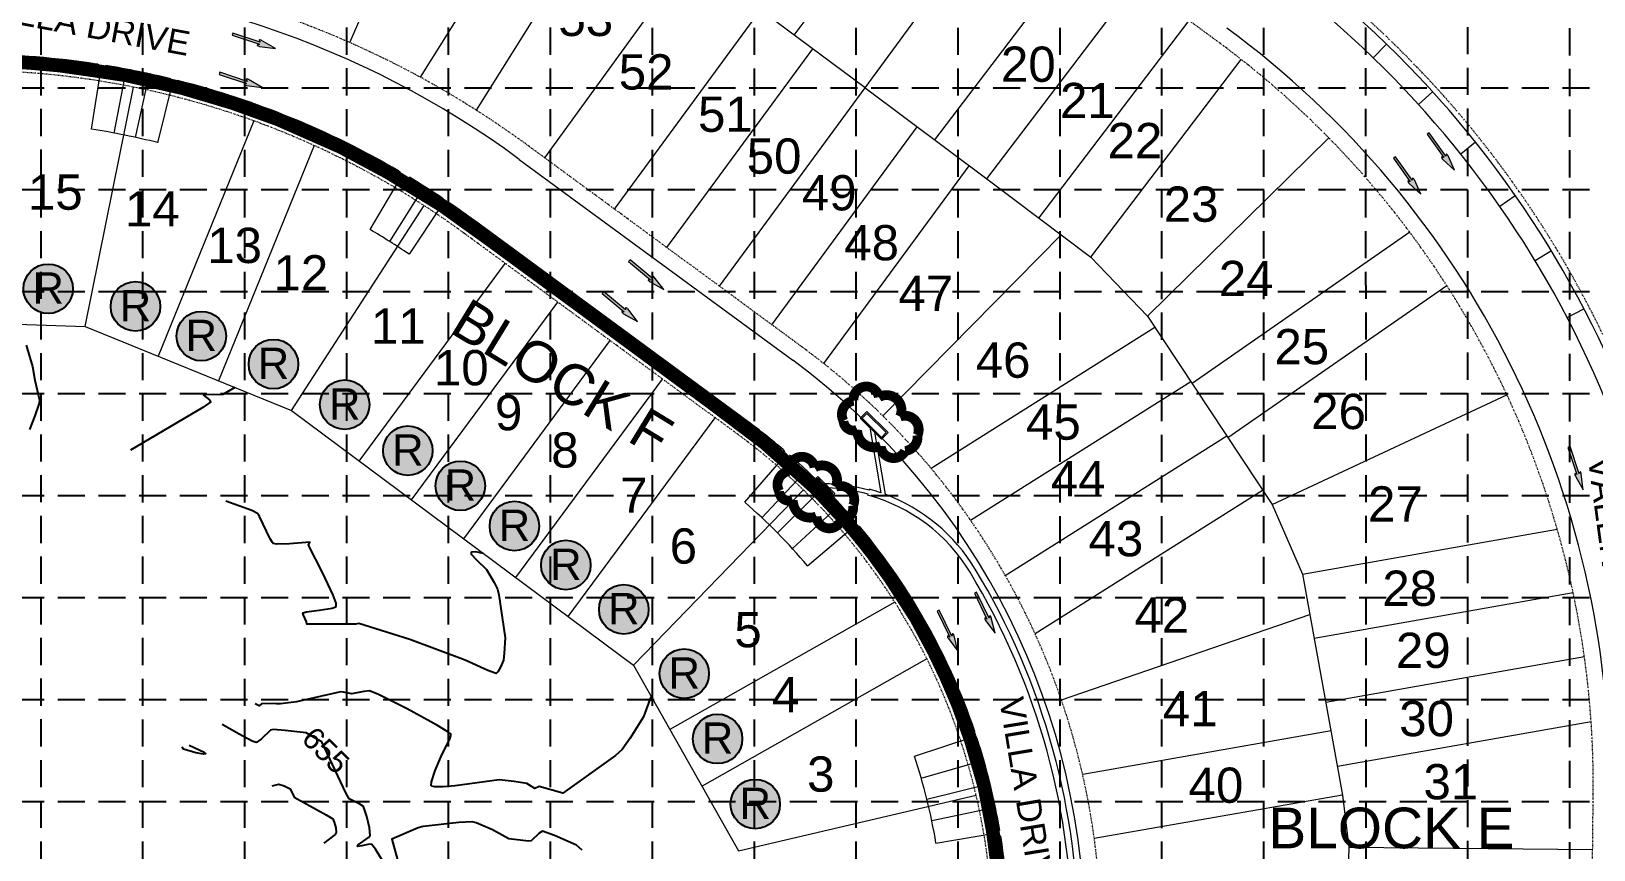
# Model space of a CAD drawing. Extents: x 7749 to 9256, y 6499 to 8908.
# Drawn here: x 8348 to 8925, y 7611 to 7912 of the extents above; entities that cross this region are included whole.
import ezdxf
from ezdxf.enums import TextEntityAlignment as Align

# ---------------------------------------------------------------- set-up
doc = ezdxf.new("R2010")
doc.units = 0
doc.header["$MEASUREMENT"] = 0
doc.linetypes.add('DASHED', pattern=[0.75, 0.5, -0.25])
doc.linetypes.add('DIVIDE', pattern=[1.25, 0.5, -0.25, 0, -0.25, 0, -0.25])
for name, color, linetype in [('1 BLOCK NUMBERS', 7, 'Continuous'), ('1 LOT NUMBERS', 7, 'Continuous'), ('1 RYLAND LOT', 7, 'Continuous'), ('1 STREET NAMES', 7, 'Continuous'), ('27', 7, 'Continuous'), ('29', 7, 'Continuous'), ('BASE', 7, 'Continuous'), ('CTEXT', 3, 'Continuous'), ('CTR', 2, 'Continuous'), ('CTRINDEX', 4, 'Continuous'), ('DED-4692-2629', 7, 'Continuous'), ('DED-4986-2484', 7, 'Continuous'), ('EROSION BLANKETS', 84, 'Continuous'), ('FLOODPLAIN-CB', 7, 'Continuous'), ('GRID', 254, 'DASHED'), ('INLET PROTECTION', 5, 'Continuous'), ('PNTNO', 7, 'Continuous')]:
    doc.layers.add(name, color=color, linetype=linetype)
doc.styles.add('ryland', font='ARIAL.TTF', dxfattribs={"height": 25})
doc.styles.get("Standard").update_dxf_attribs({"font": 'ARIAL.TTF'})

# ---------------------------------------------------------------- blocks, each defined once
blk = doc.blocks.new('RYLAND')
h = blk.add_hatch(color=81)
h.paths.add_polyline_path([(1.164, -1.048, 1), (-1.408, -1.048, 1)])
h.paths.add_polyline_path([(-1.348, -2.228), (1.104, -2.228), (1.104, 0.21), (-1.348, 0.21)], flags=25)
at = {"color": 5}
blk.add_circle((-0.122, -1.048), 1.286, dxfattribs=at)
at = {"layer": 'BASE', "color": 5, "style": 'ryland'}
blk.add_text('R', height=1.625, dxfattribs=at).set_placement((-0.122, -1.821), align=Align.CENTER)
blk = doc.blocks.new('A$C488D7619')
at = {"layer": 'INLET PROTECTION', "color": 170, "ltscale": 100, "const_width": 1.26}
blk.add_lwpolyline([(3.95, 6.64, 0.520567), (3.95, 6.64, 0.765195), (1.1, 5.21, 0.417879), (1.08, 2.62, 0.6649), (4.34, 2.12, 0.744833), (8.02, 1.81, 0.975642), (10.31, 4.18, 0.520567), (9.74, 7.03, 0.520567), (7.65, 6.84, 0.540264), (3.95, 6.64)], format="xyb", close=True, dxfattribs=at)

msp = doc.modelspace()

# ---------------------------------------------------------------- hatches: boundary and pattern name
at = {"layer": 'FLOODPLAIN-CB', "linetype": 'Continuous', "lineweight": 0}
h = msp.add_hatch(color=7, dxfattribs=at)
edge = h.paths.add_edge_path()
edge.add_line((8432.58, 7909.16), (8432.91, 7908.41))
edge.add_line((8432.91, 7908.41), (8422.87, 7911.76))
edge.add_line((8422.87, 7911.76), (8422.6, 7910.94))
edge.add_line((8422.6, 7910.94), (8432.63, 7907.59))
edge.add_line((8432.63, 7907.59), (8431.97, 7907.29))
edge.add_line((8431.97, 7907.29), (8431.97, 7907.29))
edge.add_ellipse((8432.46, 7907.07), major_axis=(-0.531, 0.177), ratio=0.285714, start_angle=-17.18267, end_angle=124.72693)
edge.add_line((8432.72, 7906.85), (8432.72, 7906.85))
edge.add_line((8432.72, 7906.85), (8438.52, 7906.11))
edge.add_line((8438.52, 7906.11), (8433.45, 7909.05))
edge.add_line((8433.45, 7909.05), (8433.46, 7909.05))
edge.add_ellipse((8433.11, 7909.03), major_axis=(-0.531, 0.177), ratio=0.285714, start_angle=234.16847, end_angle=374.49672)
edge.add_line((8432.58, 7909.16), (8432.58, 7909.16))
h = msp.add_hatch(color=7, dxfattribs=at)
edge = h.paths.add_edge_path()
edge.add_line((8427.75, 7894.69), (8428.08, 7893.94))
edge.add_line((8428.08, 7893.94), (8418.04, 7897.29))
edge.add_line((8418.04, 7897.29), (8417.77, 7896.47))
edge.add_line((8417.77, 7896.47), (8427.81, 7893.13))
edge.add_line((8427.81, 7893.13), (8427.14, 7892.82))
edge.add_line((8427.14, 7892.82), (8427.14, 7892.82))
edge.add_ellipse((8427.63, 7892.61), major_axis=(-0.531, 0.177), ratio=0.285714, start_angle=-17.18267, end_angle=124.72693)
edge.add_line((8427.9, 7892.38), (8427.89, 7892.38))
edge.add_line((8427.89, 7892.38), (8433.69, 7891.65))
edge.add_line((8433.69, 7891.65), (8428.63, 7894.58))
edge.add_line((8428.63, 7894.58), (8428.63, 7894.58))
edge.add_ellipse((8428.28, 7894.56), major_axis=(-0.531, 0.177), ratio=0.285714, start_angle=234.16847, end_angle=374.49672)
edge.add_line((8427.75, 7894.69), (8427.75, 7894.69))
h = msp.add_hatch(color=7, dxfattribs=at)
edge = h.paths.add_edge_path()
edge.add_line((8870.4, 7867.12), (8870.22, 7866.32))
edge.add_line((8870.22, 7866.32), (8864.08, 7874.93))
edge.add_line((8864.08, 7874.93), (8863.38, 7874.43))
edge.add_line((8863.38, 7874.43), (8869.52, 7865.82))
edge.add_line((8869.52, 7865.82), (8868.81, 7865.96))
edge.add_line((8868.81, 7865.96), (8868.8, 7865.96))
edge.add_ellipse((8869.08, 7865.5), major_axis=(-0.325, 0.456), ratio=0.285714, start_angle=-17.18267, end_angle=124.72693)
edge.add_line((8869.15, 7865.16), (8869.15, 7865.17))
edge.add_line((8869.15, 7865.17), (8873.41, 7861.16))
edge.add_line((8873.41, 7861.16), (8871.04, 7866.51))
edge.add_line((8871.04, 7866.51), (8871.04, 7866.51))
edge.add_ellipse((8870.75, 7866.7), major_axis=(-0.325, 0.456), ratio=0.285714, start_angle=234.16847, end_angle=374.49672)
edge.add_line((8870.4, 7867.12), (8870.4, 7867.12))
h = msp.add_hatch(color=7, dxfattribs=at)
edge = h.paths.add_edge_path()
edge.add_line((8857.98, 7858.26), (8857.81, 7857.46))
edge.add_line((8857.81, 7857.46), (8851.66, 7866.08))
edge.add_line((8851.66, 7866.08), (8850.96, 7865.57))
edge.add_line((8850.96, 7865.57), (8857.11, 7856.96))
edge.add_line((8857.11, 7856.96), (8856.39, 7857.11))
edge.add_line((8856.39, 7857.11), (8856.39, 7857.11))
edge.add_ellipse((8856.66, 7856.64), major_axis=(-0.325, 0.456), ratio=0.285714, start_angle=-17.18267, end_angle=124.72693)
edge.add_line((8856.74, 7856.31), (8856.74, 7856.31))
edge.add_line((8856.74, 7856.31), (8860.99, 7852.3))
edge.add_line((8860.99, 7852.3), (8858.63, 7857.65))
edge.add_line((8858.63, 7857.65), (8858.63, 7857.65))
edge.add_ellipse((8858.33, 7857.84), major_axis=(-0.325, 0.456), ratio=0.285714, start_angle=234.16847, end_angle=374.49672)
edge.add_line((8857.98, 7858.26), (8857.98, 7858.26))
h = msp.add_hatch(color=7, dxfattribs=at)
edge = h.paths.add_edge_path()
edge.add_line((8577.44, 7822.21), (8577.47, 7821.39))
edge.add_line((8577.47, 7821.39), (8569.33, 7828.16))
edge.add_line((8569.33, 7828.16), (8568.79, 7827.49))
edge.add_line((8568.79, 7827.49), (8576.92, 7820.73))
edge.add_line((8576.92, 7820.73), (8576.19, 7820.68))
edge.add_line((8576.19, 7820.68), (8576.19, 7820.68))
edge.add_ellipse((8576.57, 7820.31), major_axis=(-0.43, 0.358), ratio=0.285714, start_angle=-17.18267, end_angle=124.72693)
edge.add_line((8576.73, 7820), (8576.73, 7820))
edge.add_line((8576.73, 7820), (8581.86, 7817.21))
edge.add_line((8581.86, 7817.21), (8578.21, 7821.78))
edge.add_line((8578.21, 7821.78), (8578.21, 7821.78))
edge.add_ellipse((8577.88, 7821.89), major_axis=(-0.43, 0.358), ratio=0.285714, start_angle=234.16847, end_angle=374.49672)
edge.add_line((8577.44, 7822.21), (8577.44, 7822.21))
h = msp.add_hatch(color=7, dxfattribs=at)
edge = h.paths.add_edge_path()
edge.add_line((8567.68, 7810.48), (8567.72, 7809.66))
edge.add_line((8567.72, 7809.66), (8559.58, 7816.43))
edge.add_line((8559.58, 7816.43), (8559.03, 7815.77))
edge.add_line((8559.03, 7815.77), (8567.17, 7809))
edge.add_line((8567.17, 7809), (8566.43, 7808.96))
edge.add_line((8566.43, 7808.96), (8566.43, 7808.96))
edge.add_ellipse((8566.81, 7808.58), major_axis=(-0.43, 0.358), ratio=0.285714, start_angle=-17.18267, end_angle=124.72693)
edge.add_line((8566.97, 7808.28), (8566.97, 7808.28))
edge.add_line((8566.97, 7808.28), (8572.11, 7805.48))
edge.add_line((8572.11, 7805.48), (8568.46, 7810.06))
edge.add_line((8568.46, 7810.06), (8568.46, 7810.05))
edge.add_ellipse((8568.12, 7810.16), major_axis=(-0.43, 0.358), ratio=0.285714, start_angle=234.16847, end_angle=374.49672)
edge.add_line((8567.68, 7810.48), (8567.68, 7810.48))
h = msp.add_hatch(color=7, dxfattribs=at)
edge = h.paths.add_edge_path()
edge.add_line((8919.77, 7749.95), (8919.37, 7749.24))
edge.add_line((8919.37, 7749.24), (8916.05, 7759.29))
edge.add_line((8916.05, 7759.29), (8915.23, 7759.01))
edge.add_line((8915.23, 7759.01), (8918.55, 7748.97))
edge.add_line((8918.55, 7748.97), (8917.91, 7749.32))
edge.add_line((8917.91, 7749.32), (8917.91, 7749.32))
edge.add_ellipse((8918.03, 7748.8), major_axis=(-0.176, 0.532), ratio=0.285714, start_angle=-17.18267, end_angle=124.72693)
edge.add_line((8918.01, 7748.45), (8918.01, 7748.45))
edge.add_line((8918.01, 7748.45), (8920.88, 7743.37))
edge.add_line((8920.88, 7743.37), (8920.21, 7749.18))
edge.add_line((8920.21, 7749.18), (8920.21, 7749.18))
edge.add_ellipse((8919.98, 7749.45), major_axis=(-0.176, 0.532), ratio=0.285714, start_angle=234.16847, end_angle=374.49672)
edge.add_line((8919.77, 7749.95), (8919.77, 7749.95))
h = msp.add_hatch(color=7, dxfattribs=at)
edge = h.paths.add_edge_path()
edge.add_line((8702.06, 7696.87), (8701.75, 7696.12))
edge.add_line((8701.75, 7696.12), (8697.15, 7705.65))
edge.add_line((8697.15, 7705.65), (8696.38, 7705.27))
edge.add_line((8696.38, 7705.27), (8700.98, 7695.74))
edge.add_line((8700.98, 7695.74), (8700.29, 7696.01))
edge.add_line((8700.29, 7696.01), (8700.29, 7696.01))
edge.add_ellipse((8700.48, 7695.5), major_axis=(-0.244, 0.504), ratio=0.285714, start_angle=-17.18267, end_angle=124.72693)
edge.add_line((8700.5, 7695.16), (8700.5, 7695.16))
edge.add_line((8700.5, 7695.16), (8704.02, 7690.49))
edge.add_line((8704.02, 7690.49), (8702.59, 7696.17))
edge.add_line((8702.59, 7696.17), (8702.59, 7696.16))
edge.add_ellipse((8702.33, 7696.4), major_axis=(-0.244, 0.504), ratio=0.285714, start_angle=234.16847, end_angle=374.49672)
edge.add_line((8702.06, 7696.87), (8702.06, 7696.87))
h = msp.add_hatch(color=7, dxfattribs=at)
edge = h.paths.add_edge_path()
edge.add_line((8688.33, 7690.24), (8688.02, 7689.48))
edge.add_line((8688.02, 7689.48), (8683.41, 7699.02))
edge.add_line((8683.41, 7699.02), (8682.64, 7698.64))
edge.add_line((8682.64, 7698.64), (8687.24, 7689.11))
edge.add_line((8687.24, 7689.11), (8686.56, 7689.38))
edge.add_line((8686.56, 7689.38), (8686.56, 7689.38))
edge.add_ellipse((8686.75, 7688.87), major_axis=(-0.244, 0.504), ratio=0.285714, start_angle=-17.18267, end_angle=124.72693)
edge.add_line((8686.77, 7688.53), (8686.77, 7688.53))
edge.add_line((8686.77, 7688.53), (8690.28, 7683.86))
edge.add_line((8690.28, 7683.86), (8688.86, 7689.53))
edge.add_line((8688.86, 7689.53), (8688.86, 7689.53))
edge.add_ellipse((8688.6, 7689.77), major_axis=(-0.244, 0.504), ratio=0.285714, start_angle=234.16847, end_angle=374.49672)
edge.add_line((8688.33, 7690.24), (8688.33, 7690.24))

# ---------------------------------------------------------------- linework, layer by layer
at = {"layer": '27', "color": 7, "linetype": 'DIVIDE', "lineweight": 0}
for p, q in [((8785.9, 7908.77), (8580.06, 8059.96)), ((8785.9, 7908.77), (8580.06, 8059.96)), ((8632.89, 7795.96), (8532.05, 7870.03)), ((8632.89, 7795.96), (8532.05, 7870.03)), ((8609.21, 7763.72), (8508.37, 7837.79)), ((8609.21, 7763.72), (8508.37, 7837.79)), ((8923.36, 7507.7), (8924.6, 7631.34)), ((8923.36, 7507.7), (8924.6, 7631.34))]:
    msp.add_line(p, q, dxfattribs=at)
for centre, radius, start, end in [((8584.62, 7634.75), 381.5, 359.42556, 53.70155), ((8584.62, 7634.75), 381.5, 359.42556, 53.70155), ((8324.85, 7587.95), 350, 53.70155, 89.42556), ((8324.85, 7587.95), 350, 53.70155, 89.42556), ((8584.62, 7634.75), 340, 359.42556, 53.70155), ((8584.62, 7634.75), 340, 359.42556, 53.70155), ((8324.85, 7587.95), 310, 53.70155, 89.42556), ((8324.85, 7587.95), 310, 53.70155, 89.42556), ((8473.05, 7578.35), 270, 359.42556, 53.70155), ((8473.05, 7578.35), 270, 359.42556, 53.70155), ((8473.05, 7578.35), 230, 359.42556, 53.70155), ((8473.05, 7578.35), 230, 359.42556, 53.70155)]:
    msp.add_arc(centre, radius, start, end, dxfattribs=at)
at = {"layer": '29', "color": 7, "linetype": 'Continuous', "lineweight": 0}
for p, q in [((8465.95, 7908.24), (8504.85, 7996.54)), ((8629.91, 7910.97), (8683.52, 7983.96)), ((8541.47, 7974.66), (8491.91, 7895.5)), ((8561.14, 7960.85), (8512.6, 7883.33)), ((8656, 7891.58), (8709.72, 7964.72)), ((8681.73, 7872.37), (8736.85, 7944.79)), ((8591.38, 7939.6), (8537.8, 7865.8)), ((8656, 7891.58), (8591.38, 7939.6)), ((8700.96, 7858.01), (8756.2, 7930.58)), ((8563.59, 7846.86), (8617.47, 7920.21)), ((8720.13, 7843.57), (8775.54, 7916.37)), ((8582.93, 7832.65), (8636.74, 7905.9)), ((8739.3, 7829.13), (8794.78, 7902.02)), ((8368.34, 7803.61), (8386.13, 7891.83)), ((8602.28, 7818.44), (8656, 7891.58)), ((8656, 7891.58), (8700.96, 7858.01)), ((8430.61, 7879.35), (8395.28, 7792.63)), ((8621.62, 7804.23), (8675.23, 7877.22)), ((8760.23, 7807.4), (8827.06, 7873.12)), ((8452.84, 7870.29), (8417.51, 7783.57)), ((8640.85, 7789.88), (8694.46, 7862.86)), ((8700.96, 7858.01), (8739.3, 7829.13)), ((8444.45, 7772.59), (8493.38, 7848.13)), ((8856.96, 7838.29), (8776.64, 7782.57)), ((8662.54, 7770.68), (8728.3, 7837.42)), ((8469.48, 7753.98), (8523.33, 7826.8)), ((8739.3, 7829.13), (8760.23, 7807.4)), ((8870.64, 7818.58), (8789.88, 7762.55)), ((8488.74, 7739.65), (8542.67, 7812.59)), ((8211.3, 7809.1), (8368.34, 7803.61)), ((8368.34, 7803.61), (8444.45, 7772.59)), ((8760.23, 7807.4), (8806.12, 7737.99)), ((8508, 7725.33), (8562.01, 7798.38)), ((8680.36, 7751.33), (8762.94, 7803.3)), ((8527.26, 7711.01), (8581.36, 7784.18)), ((8694.96, 7732.16), (8776.18, 7783.27)), ((8806.12, 7737.99), (8892.79, 7778.38)), ((8444.45, 7772.59), (8570.61, 7678.76)), ((8546.51, 7696.68), (8600.7, 7769.97)), ((8707.74, 7711.85), (8789.42, 7763.24)), ((8570.61, 7678.76), (8633.32, 7743.31)), ((8718.71, 7690.39), (8802.66, 7743.22)), ((8806.12, 7737.99), (8817.37, 7712.32)), ((8817.37, 7712.32), (8911.32, 7728.9)), ((8817.37, 7712.32), (8832.18, 7630.85)), ((8821.66, 7688.71), (8917.16, 7705.56)), ((8667.03, 7701.93), (8584.07, 7654.98)), ((8728.44, 7665.96), (8820.09, 7697.39)), ((8570.61, 7678.76), (8609.35, 7610.31)), ((8678.85, 7681.05), (8595.89, 7634.09)), ((8825.96, 7665.1), (8921.33, 7681.93)), ((8827.89, 7654.47), (8736.29, 7638.4)), ((8830.25, 7641.48), (8923.82, 7657.99)), ((8609.35, 7610.31), (8696.98, 7630.85)), ((8832.18, 7630.85), (8740.58, 7614.79)), ((8832.18, 7630.85), (8834.4, 7611.7)), ((8834.4, 7611.7), (8833.57, 7578.61)), ((8834.4, 7611.7), (8924.4, 7610.8))]:
    msp.add_line(p, q, dxfattribs=at)
at = {"layer": 'CTR', "color": 5}
for points, elevation in [([(8346.58, 7796.64), (8348.89, 7788.81), (8349.85, 7783.8), (8351.56, 7776.41), (8351.28, 7774.92), (8349.82, 7770.66), (8347.82, 7765.57)], 658), ([(8423.61, 7781.08), (8419.19, 7778.53), (8417.98, 7778.42), (8412.75, 7778.51), (8412.06, 7778.28), (8414.24, 7776.49), (8414.76, 7775.83), (8411.71, 7773.75), (8385.1, 7758.01)], 658), ([(8515.32, 7719.88), (8512.3, 7720.46), (8511.03, 7720.43), (8510.69, 7720.27), (8510.76, 7719.67), (8512.67, 7717.51), (8516.39, 7714.04), (8519.25, 7709.17), (8520.47, 7706.76), (8520.96, 7704.7), (8523.32, 7688.78), (8522.94, 7683.21), (8522.61, 7680.55), (8521.58, 7677.94), (8520.6, 7676.22), (8519.99, 7675.71), (8516.85, 7676.78), (8508.54, 7680.64), (8488.11, 7688.22), (8469.25, 7694.08), (8468.19, 7693.81), (8450.1, 7693.88), (8450.04, 7694.68), (8448.86, 7697.14), (8448.67, 7698.05), (8449.99, 7698.44), (8454.7, 7698.97), (8459.46, 7699.71), (8460.78, 7700.27), (8460.99, 7700.62), (8460.89, 7701.58), (8459.86, 7704.58), (8455.86, 7712.95), (8450.73, 7722.93), (8451.18, 7724.07), (8443.71, 7723.51), (8439.02, 7723.37), (8437.76, 7723.62), (8437.4, 7723.94), (8436.54, 7725.29), (8432.66, 7733.6), (8431.97, 7734.61), (8429.89, 7735.69), (8420.3, 7739.25)], 657), ([(8577.14, 7667.23), (8576.66, 7666.06), (8574.25, 7659.74), (8569.32, 7651.88), (8566.38, 7647.59), (8563.93, 7645.45), (8544.54, 7631.54), (8535.8, 7634.05), (8534.22, 7633.31), (8531.26, 7635.12), (8526.59, 7635.9), (8521.01, 7636.5), (8504.86, 7634.31), (8500.45, 7633.89), (8497.22, 7633.89), (8496.27, 7634.09), (8496.04, 7634.37), (8496.09, 7635.67), (8497.51, 7639.96), (8499.9, 7645.63), (8502.88, 7651.42), (8503.29, 7652.67), (8503.2, 7653.38), (8502.12, 7654.21), (8498.34, 7656.55), (8487.14, 7662.61), (8476.52, 7667.89), (8473.2, 7669.32), (8471.1, 7669.06), (8466.66, 7668.16), (8463.09, 7668.89), (8462.08, 7668.81), (8446.31, 7665.26), (8440.42, 7664.46), (8438.93, 7664.45), (8437.66, 7664.63), (8433.34, 7664.47), (8432.48, 7663.7), (8431.05, 7664.45)], 656), ([(8406.66, 7649.24), (8412.22, 7646.7), (8412.79, 7646.2), (8412.75, 7646.04), (8412, 7645.92), (8409.16, 7646.42), (8404.62, 7647.74), (8404.16, 7648.67)], 654), ([(8437.36, 7634.22), (8439.75, 7634.9), (8441.78, 7634.24), (8444.01, 7633.18), (8445.44, 7630.08), (8457.31, 7623.57), (8459.68, 7622.09), (8460.25, 7620.82), (8460.77, 7618.72), (8460.97, 7617.03), (8460.56, 7616.34), (8456.44, 7613.08)], 654)]:
    msp.add_lwpolyline(points, dxfattribs=dict(at, elevation=elevation))
at = {"layer": 'CTRINDEX', "color": 5, "elevation": 655}
for points in [[(8481.34, 7601.25), (8475.39, 7610.94), (8473.97, 7612.79), (8472.58, 7612.68), (8470.38, 7612.09), (8468.86, 7611.9), (8468.76, 7612.01), (8469.02, 7612.48), (8472.81, 7615.2), (8473.52, 7615.97), (8473.18, 7618.76), (8472.19, 7622.96), (8470.98, 7626.64), (8469.66, 7627.5), (8465.72, 7629.49), (8464.47, 7631.68), (8455.69, 7650.53), (8454.05, 7651.3), (8449.82, 7653.76), (8442.07, 7654.67), (8437.71, 7655.03), (8436.7, 7654.76), (8433.27, 7651.52), (8431.66, 7650.3), (8431.41, 7650.26), (8430, 7650.75), (8425.11, 7653.26), (8418.85, 7656.85)], [(8551.63, 7610.54), (8549.54, 7612.42), (8541.47, 7615.96), (8536.99, 7617.5), (8535.84, 7616.75), (8532.91, 7614.03), (8531.91, 7613.9), (8524.63, 7614.72), (8518.56, 7618.01), (8512.6, 7620.59), (8511.14, 7621.01), (8506.24, 7620.74), (8492.97, 7619.26), (8491.15, 7618.77), (8481.49, 7614.58), (8484.93, 7602.03)]]:
    msp.add_lwpolyline(points, dxfattribs=at)
at = {"layer": 'DED-4692-2629', "color": 7, "linetype": 'Continuous', "lineweight": 0}
for p, q in [((8656.72, 7772.22), (8654.26, 7769.73)), ((8654.26, 7769.73), (8662.09, 7762)), ((8656.72, 7771.51), (8654.97, 7769.73)), ((8654.97, 7769.73), (8662.08, 7762.71)), ((8664.55, 7764.49), (8656.72, 7772.22)), ((8663.84, 7764.48), (8656.72, 7771.51)), ((8662.08, 7762.71), (8663.84, 7764.48)), ((8662.09, 7762), (8664.55, 7764.49)), ((8636.85, 7746.57), (8638.63, 7748.33)), ((8643.09, 7740.26), (8636.85, 7746.57)), ((8638.62, 7747.62), (8637.56, 7746.56)), ((8637.56, 7746.56), (8639.31, 7744.79)), ((8637.69, 7746.55), (8638.14, 7746.98)), ((8637.77, 7746.47), (8637.69, 7746.55)), ((8638.21, 7746.91), (8637.77, 7746.47)), ((8638, 7746.24), (8638.44, 7746.68)), ((8638.07, 7746.16), (8638, 7746.24)), ((8638.52, 7746.6), (8638.07, 7746.16)), ((8638.14, 7746.98), (8638.21, 7746.91)), ((8638.64, 7747.48), (8638.2, 7747.04)), ((8638.2, 7747.04), (8638.27, 7746.97)), ((8638.27, 7746.97), (8638.72, 7747.41)), ((8638.3, 7745.93), (8638.75, 7746.37)), ((8638.38, 7745.85), (8638.3, 7745.93)), ((8638.82, 7746.29), (8638.38, 7745.85)), ((8638.44, 7746.68), (8638.52, 7746.6)), ((8638.95, 7747.17), (8638.5, 7746.73)), ((8638.5, 7746.73), (8638.58, 7746.66)), ((8638.58, 7746.66), (8639.02, 7747.1)), ((8638.61, 7745.62), (8639.05, 7746.06)), ((8640.38, 7745.84), (8638.62, 7747.62)), ((8638.63, 7748.33), (8644.87, 7742.02)), ((8638.63, 7748.33), (8638.63, 7748.33)), ((8638.72, 7747.41), (8638.64, 7747.48)), ((8639.13, 7745.98), (8638.69, 7745.54)), ((8638.75, 7746.37), (8638.82, 7746.29)), ((8639.25, 7746.86), (8638.81, 7746.43)), ((8638.81, 7746.43), (8638.88, 7746.35)), ((8638.88, 7746.35), (8639.33, 7746.79)), ((8639.02, 7747.1), (8638.95, 7747.17)), ((8639.05, 7746.06), (8639.13, 7745.98)), ((8639.56, 7746.56), (8639.11, 7746.12)), ((8639.11, 7746.12), (8639.19, 7746.04)), ((8639.19, 7746.04), (8639.63, 7746.48)), ((8639.33, 7746.79), (8639.25, 7746.86)), ((8639.31, 7744.79), (8640.38, 7745.84)), ((8639.86, 7746.25), (8639.42, 7745.81)), ((8639.42, 7745.81), (8639.49, 7745.73)), ((8639.49, 7745.73), (8639.94, 7746.17)), ((8639.63, 7746.48), (8639.56, 7746.56)), ((8640.17, 7745.94), (8639.72, 7745.5)), ((8639.8, 7745.42), (8640.24, 7745.86)), ((8639.94, 7746.17), (8639.86, 7746.25)), ((8640.24, 7745.86), (8640.17, 7745.94)), ((8638.69, 7745.54), (8638.61, 7745.62)), ((8638.91, 7745.31), (8639.36, 7745.75)), ((8638.99, 7745.23), (8638.91, 7745.31)), ((8639.44, 7745.67), (8638.99, 7745.23)), ((8639.22, 7745), (8639.66, 7745.44)), ((8639.3, 7744.92), (8639.22, 7745)), ((8639.74, 7745.36), (8639.3, 7744.92)), ((8639.36, 7745.75), (8639.44, 7745.67)), ((8640.51, 7745.71), (8639.45, 7744.65)), ((8639.45, 7744.65), (8641.2, 7742.88)), ((8639.58, 7744.63), (8640.03, 7745.07)), ((8639.66, 7744.56), (8639.58, 7744.63)), ((8639.66, 7745.44), (8639.74, 7745.36)), ((8640.1, 7745), (8639.66, 7744.56)), ((8639.72, 7745.5), (8639.8, 7745.42)), ((8639.89, 7744.33), (8640.33, 7744.76)), ((8639.96, 7744.25), (8639.89, 7744.33)), ((8640.41, 7744.69), (8639.96, 7744.25)), ((8640.03, 7745.07), (8640.1, 7745)), ((8640.53, 7745.57), (8640.09, 7745.13)), ((8640.09, 7745.13), (8640.16, 7745.06)), ((8640.16, 7745.06), (8640.61, 7745.49)), ((8640.19, 7744.02), (8640.64, 7744.46)), ((8640.27, 7743.94), (8640.19, 7744.02)), ((8640.71, 7744.38), (8640.27, 7743.94)), ((8640.33, 7744.76), (8640.41, 7744.69)), ((8640.84, 7745.26), (8640.39, 7744.82)), ((8640.39, 7744.82), (8640.47, 7744.75)), ((8640.47, 7744.75), (8640.91, 7745.19)), ((8640.5, 7743.71), (8640.94, 7744.15)), ((8640.58, 7743.63), (8640.5, 7743.71)), ((8642.27, 7743.93), (8640.51, 7745.71)), ((8640.61, 7745.49), (8640.53, 7745.57)), ((8641.02, 7744.07), (8640.58, 7743.63)), ((8640.64, 7744.46), (8640.71, 7744.38)), ((8641.14, 7744.95), (8640.7, 7744.51)), ((8640.7, 7744.51), (8640.77, 7744.44)), ((8640.77, 7744.44), (8641.22, 7744.88)), ((8640.8, 7743.4), (8641.25, 7743.84)), ((8640.88, 7743.32), (8640.8, 7743.4)), ((8640.91, 7745.19), (8640.84, 7745.26)), ((8641.33, 7743.76), (8640.88, 7743.32)), ((8640.94, 7744.15), (8641.02, 7744.07)), ((8641.45, 7744.64), (8641, 7744.21)), ((8641, 7744.21), (8641.08, 7744.13)), ((8641.08, 7744.13), (8641.52, 7744.57)), ((8641.11, 7743.09), (8641.55, 7743.53)), ((8641.19, 7743.01), (8641.11, 7743.09)), ((8641.22, 7744.88), (8641.14, 7744.95)), ((8641.63, 7743.45), (8641.19, 7743.01)), ((8641.2, 7742.88), (8642.27, 7743.93)), ((8641.25, 7743.84), (8641.33, 7743.76)), ((8641.75, 7744.34), (8641.31, 7743.9)), ((8641.31, 7743.9), (8641.38, 7743.82)), ((8642.4, 7743.8), (8641.34, 7742.74)), ((8641.34, 7742.74), (8643.09, 7740.96)), ((8641.38, 7743.82), (8641.83, 7744.26)), ((8641.52, 7744.57), (8641.45, 7744.64)), ((8641.47, 7742.72), (8641.92, 7743.16)), ((8641.55, 7742.65), (8641.47, 7742.72)), ((8641.55, 7743.53), (8641.63, 7743.45)), ((8641.99, 7743.09), (8641.55, 7742.65)), ((8642.06, 7744.03), (8641.61, 7743.59)), ((8641.61, 7743.59), (8641.69, 7743.51)), ((8641.69, 7743.51), (8642.13, 7743.95)), ((8641.83, 7744.26), (8641.75, 7744.34)), ((8641.78, 7742.41), (8642.22, 7742.85)), ((8641.85, 7742.34), (8641.78, 7742.41)), ((8642.3, 7742.78), (8641.85, 7742.34)), ((8641.92, 7743.16), (8641.99, 7743.09)), ((8642.42, 7743.66), (8641.97, 7743.22)), ((8641.97, 7743.22), (8642.05, 7743.14)), ((8642.05, 7743.14), (8642.5, 7743.58)), ((8642.13, 7743.95), (8642.06, 7744.03)), ((8642.08, 7742.11), (8642.53, 7742.54)), ((8642.16, 7742.03), (8642.08, 7742.11)), ((8642.6, 7742.47), (8642.16, 7742.03)), ((8642.22, 7742.85), (8642.3, 7742.78)), ((8642.72, 7743.35), (8642.28, 7742.91)), ((8642.28, 7742.91), (8642.36, 7742.84)), ((8642.36, 7742.84), (8642.8, 7743.27)), ((8642.39, 7741.8), (8642.83, 7742.24)), ((8642.46, 7741.72), (8642.39, 7741.8)), ((8644.16, 7742.02), (8642.4, 7743.8)), ((8642.5, 7743.58), (8642.42, 7743.66)), ((8642.91, 7742.16), (8642.46, 7741.72)), ((8642.53, 7742.54), (8642.6, 7742.47)), ((8643.03, 7743.04), (8642.59, 7742.6)), ((8642.59, 7742.6), (8642.66, 7742.53)), ((8642.66, 7742.53), (8643.11, 7742.97)), ((8642.69, 7741.49), (8643.14, 7741.93)), ((8642.77, 7741.41), (8642.69, 7741.49)), ((8642.8, 7743.27), (8642.72, 7743.35)), ((8643.21, 7741.85), (8642.77, 7741.41)), ((8642.83, 7742.24), (8642.91, 7742.16)), ((8643.34, 7742.73), (8642.89, 7742.29)), ((8642.89, 7742.29), (8642.97, 7742.22)), ((8642.97, 7742.22), (8643.41, 7742.66)), ((8643, 7741.18), (8643.44, 7741.62)), ((8643.08, 7741.1), (8643, 7741.18)), ((8643.11, 7742.97), (8643.03, 7743.04)), ((8643.52, 7741.54), (8643.08, 7741.1)), ((8644.87, 7742.02), (8643.09, 7740.26)), ((8643.09, 7740.96), (8644.16, 7742.02)), ((8643.14, 7741.93), (8643.21, 7741.85)), ((8643.64, 7742.42), (8643.2, 7741.98)), ((8643.2, 7741.98), (8643.27, 7741.91)), ((8643.27, 7741.91), (8643.72, 7742.35)), ((8643.41, 7742.66), (8643.34, 7742.73)), ((8643.44, 7741.62), (8643.52, 7741.54)), ((8643.95, 7742.12), (8643.5, 7741.68)), ((8643.5, 7741.68), (8643.58, 7741.6)), ((8643.58, 7741.6), (8644.02, 7742.04)), ((8643.72, 7742.35), (8643.64, 7742.42)), ((8644.02, 7742.04), (8643.95, 7742.12))]:
    msp.add_line(p, q, dxfattribs=at)
at = {"layer": 'DED-4986-2484', "color": 7, "linetype": 'Continuous', "lineweight": 0}
for p, q in [((8848.32, 7907.66), (8843.46, 7902.62)), ((8370.72, 7876.32), (8374.18, 7898.04)), ((8379.09, 7874.86), (8383.55, 7898.45)), ((8386.93, 7873.27), (8392.04, 7896.72)), ((8395.21, 7871.34), (8400.51, 7892.69)), ((8860.17, 7885.4), (8865.35, 7890.11)), ((8881.21, 7871.51), (8875.74, 7867.14)), ((8528.49, 7865.19), (8629.34, 7791.12)), ((8473.44, 7839.31), (8484.63, 7858.25)), ((8480.69, 7834.88), (8493.5, 7855.18)), ((8890.1, 7847.92), (8895.84, 7851.92)), ((8500.09, 7848.49), (8487.81, 7830.24)), ((8612.76, 7768.55), (8511.92, 7842.62)), ((8909.17, 7831.43), (8903.19, 7827.8)), ((8914.96, 7806.89), (8921.16, 7810.13)), ((8611.64, 7738.78), (8626.01, 7755.42)), ((8617.96, 7733.1), (8634.36, 7750.61)), ((8623.69, 7727.52), (8640.74, 7744.41)), ((8629.21, 7721.73), (8646.89, 7737.96)), ((8634.83, 7715.36), (8651.62, 7729.57)), ((8674.25, 7645.16), (8695.12, 7652.09)), ((8676.76, 7637.04), (8699.83, 7643.68)), ((8678.83, 7629.31), (8702.13, 7635.08)), ((8680.61, 7621.51), (8704.11, 7626.4)), ((8682.17, 7613.16), (8703.87, 7616.77))]:
    msp.add_line(p, q, dxfattribs=at)
for centre, radius, start, end in [((8584.62, 7634.75), 379.5, 359.42556, 53.70155), ((8324.85, 7587.95), 344, 53.70155, 89.42556), ((8584.62, 7634.75), 372.5, 359.42556, 53.70155), ((8584.62, 7634.75), 346, 359.42556, 53.70155), ((8324.85, 7587.95), 316, 81.32678, 89.42556), ((8372.2, 7898.36), 2, 350.96184, 81.32678), ((8324.85, 7587.95), 316, 76.24462, 80.68454), ((8402.45, 7892.21), 2, 75.69144, 166.05638), ((8324.85, 7587.95), 316, 59.77632, 75.69144), ((8324.85, 7587.95), 292, 76.05638, 80.96184), ((8482.91, 7859.26), 2, 329.41138, 59.77632), ((8324.85, 7587.95), 316, 56.24522, 58.91886), ((8501.75, 7847.37), 2, 55.71072, 146.07567), ((8324.85, 7587.95), 316, 53.70155, 55.71072), ((8324.85, 7587.95), 292, 56.07567, 59.41138), ((8473.05, 7578.35), 264, 359.42556, 53.70155), ((8473.05, 7578.35), 236, 49.66757, 53.70155), ((8624.5, 7756.73), 2, 319.17785, 49.66757), ((8473.05, 7578.35), 236, 40.41636, 48.9044), ((8473.05, 7578.35), 212, 40.25917, 49.17785), ((8652.91, 7728.04), 2, 39.76946, 130.25917), ((8473.05, 7578.35), 236, 18.85843, 39.76946), ((8694.49, 7653.99), 2, 288.36872, 18.85843), ((8473.05, 7578.35), 236, 9.60722, 18.09526), ((8473.05, 7578.35), 212, 9.45004, 18.36872), ((8704.19, 7614.8), 2, 8.96032, 99.45004), ((8473.05, 7578.35), 236, 359.42556, 8.96032)]:
    msp.add_arc(centre, radius, start, end, dxfattribs=at)
at = {"layer": 'EROSION BLANKETS', "lineweight": 0, "const_width": 5, "flags": 128}
msp.add_lwpolyline([(8334, 7901.35), (8347.49, 7900.78), (8358.94, 7899.75), (8371.52, 7897.96), (8383.49, 7896.15), (8404.52, 7891.35), (8422.71, 7885.95), (8439.52, 7879.9), (8462.78, 7869.64), (8480.16, 7860.31), (8500, 7848.16), (8517.03, 7835.94), (8535.85, 7822.16), (8553.06, 7809.54), (8599.93, 7775.01), (8618.94, 7760.64), (8637.76, 7743.91), (8649.39, 7731.39), (8654.18, 7725.65), (8658.88, 7719.75), (8665.35, 7710.81), (8674.82, 7696.1), (8681.43, 7683.78), (8686.04, 7674.15), (8690.27, 7664.28), (8694.98, 7651.26), (8700.04, 7633.9), (8703.12, 7617.63), (8706.07, 7594.97)], dxfattribs=at)
at = {"layer": 'FLOODPLAIN-CB', "color": 7, "linetype": 'Continuous', "lineweight": 0}
for p, q in [((8422.87, 7911.76), (8422.6, 7910.94)), ((8422.6, 7910.94), (8432.63, 7907.59)), ((8432.91, 7908.41), (8422.87, 7911.76)), ((8432.63, 7907.59), (8431.97, 7907.29)), ((8431.97, 7907.29), (8431.97, 7907.29)), ((8432.58, 7909.16), (8432.91, 7908.41)), ((8432.58, 7909.16), (8432.58, 7909.16)), ((8438.52, 7906.11), (8433.45, 7909.05)), ((8433.45, 7909.05), (8433.46, 7909.05)), ((8432.72, 7906.85), (8432.72, 7906.85)), ((8432.72, 7906.85), (8438.52, 7906.11)), ((8418.04, 7897.29), (8417.77, 7896.47)), ((8417.77, 7896.47), (8427.81, 7893.13)), ((8428.08, 7893.94), (8418.04, 7897.29)), ((8427.81, 7893.13), (8427.14, 7892.82)), ((8427.14, 7892.82), (8427.14, 7892.82)), ((8427.75, 7894.69), (8428.08, 7893.94)), ((8427.75, 7894.69), (8427.75, 7894.69)), ((8427.9, 7892.38), (8427.89, 7892.38)), ((8427.89, 7892.38), (8433.69, 7891.65)), ((8433.69, 7891.65), (8428.63, 7894.58)), ((8428.63, 7894.58), (8428.63, 7894.58)), ((8864.08, 7874.93), (8863.38, 7874.43)), ((8863.38, 7874.43), (8869.52, 7865.82)), ((8870.22, 7866.32), (8864.08, 7874.93)), ((8870.4, 7867.12), (8870.22, 7866.32)), ((8870.4, 7867.12), (8870.4, 7867.12)), ((8851.66, 7866.08), (8850.96, 7865.57)), ((8850.96, 7865.57), (8857.11, 7856.96)), ((8857.81, 7857.46), (8851.66, 7866.08)), ((8868.81, 7865.96), (8868.8, 7865.96)), ((8869.52, 7865.82), (8868.81, 7865.96)), ((8869.15, 7865.16), (8869.15, 7865.17)), ((8869.15, 7865.17), (8873.41, 7861.16)), ((8873.41, 7861.16), (8871.04, 7866.51)), ((8871.04, 7866.51), (8871.04, 7866.51)), ((8857.11, 7856.96), (8856.39, 7857.11)), ((8856.39, 7857.11), (8856.39, 7857.11)), ((8856.74, 7856.31), (8856.74, 7856.31)), ((8856.74, 7856.31), (8860.99, 7852.3)), ((8857.98, 7858.26), (8857.81, 7857.46)), ((8857.98, 7858.26), (8857.98, 7858.26)), ((8860.99, 7852.3), (8858.63, 7857.65)), ((8858.63, 7857.65), (8858.63, 7857.65)), ((8569.33, 7828.16), (8568.79, 7827.49)), ((8568.79, 7827.49), (8576.92, 7820.73)), ((8577.47, 7821.39), (8569.33, 7828.16)), ((8576.92, 7820.73), (8576.19, 7820.68)), ((8577.44, 7822.21), (8577.47, 7821.39)), ((8577.44, 7822.21), (8577.44, 7822.21)), ((8581.86, 7817.21), (8578.21, 7821.78)), ((8578.21, 7821.78), (8578.21, 7821.78)), ((8559.58, 7816.43), (8559.03, 7815.77)), ((8559.03, 7815.77), (8567.17, 7809)), ((8567.72, 7809.66), (8559.58, 7816.43)), ((8576.19, 7820.68), (8576.19, 7820.68)), ((8576.73, 7820), (8576.73, 7820)), ((8576.73, 7820), (8581.86, 7817.21)), ((8567.68, 7810.48), (8567.72, 7809.66)), ((8567.68, 7810.48), (8567.68, 7810.48)), ((8572.11, 7805.48), (8568.46, 7810.06)), ((8568.46, 7810.06), (8568.46, 7810.05)), ((8567.17, 7809), (8566.43, 7808.96)), ((8566.43, 7808.96), (8566.43, 7808.96)), ((8566.97, 7808.28), (8566.97, 7808.28)), ((8566.97, 7808.28), (8572.11, 7805.48)), ((8916.05, 7759.29), (8915.23, 7759.01)), ((8915.23, 7759.01), (8918.55, 7748.97)), ((8919.37, 7749.24), (8916.05, 7759.29)), ((8918.55, 7748.97), (8917.91, 7749.32)), ((8917.91, 7749.32), (8917.91, 7749.32)), ((8918.01, 7748.45), (8918.01, 7748.45)), ((8918.01, 7748.45), (8920.88, 7743.37)), ((8919.77, 7749.95), (8919.37, 7749.24)), ((8919.77, 7749.95), (8919.77, 7749.95)), ((8920.88, 7743.37), (8920.21, 7749.18)), ((8920.21, 7749.18), (8920.21, 7749.18)), ((8697.15, 7705.65), (8696.38, 7705.27)), ((8701.75, 7696.12), (8697.15, 7705.65)), ((8696.38, 7705.27), (8700.98, 7695.74)), ((8683.41, 7699.02), (8682.64, 7698.64)), ((8682.64, 7698.64), (8687.24, 7689.11)), ((8688.02, 7689.48), (8683.41, 7699.02)), ((8700.98, 7695.74), (8700.29, 7696.01)), ((8700.29, 7696.01), (8700.29, 7696.01)), ((8700.5, 7695.16), (8700.5, 7695.16)), ((8700.5, 7695.16), (8704.02, 7690.49)), ((8702.06, 7696.87), (8701.75, 7696.12)), ((8702.06, 7696.87), (8702.06, 7696.87)), ((8704.02, 7690.49), (8702.59, 7696.17)), ((8702.59, 7696.17), (8702.59, 7696.16)), ((8687.24, 7689.11), (8686.56, 7689.38)), ((8686.56, 7689.38), (8686.56, 7689.38)), ((8686.77, 7688.53), (8686.77, 7688.53)), ((8686.77, 7688.53), (8690.28, 7683.86)), ((8688.33, 7690.24), (8688.02, 7689.48)), ((8688.33, 7690.24), (8688.33, 7690.24)), ((8690.28, 7683.86), (8688.86, 7689.53)), ((8688.86, 7689.53), (8688.86, 7689.53))]:
    msp.add_line(p, q, dxfattribs=at)
for centre, major_axis, start_param, end_param in [((8432.46, 7907.07), (-0.531, 0.177), -0.299894, 2.176896), ((8433.11, 7909.03), (-0.531, 0.177), 4.087011, 6.536201), ((8427.63, 7892.61), (-0.531, 0.177), -0.299894, 2.176896), ((8428.28, 7894.56), (-0.531, 0.177), 4.087011, 6.536201), ((8870.75, 7866.7), (-0.325, 0.456), 4.087011, 6.536201), ((8869.08, 7865.5), (-0.325, 0.456), -0.299894, 2.176896), ((8856.66, 7856.64), (-0.325, 0.456), -0.299894, 2.176896), ((8858.33, 7857.84), (-0.325, 0.456), 4.087011, 6.536201), ((8577.88, 7821.89), (-0.43, 0.358), 4.087011, 6.536201), ((8576.57, 7820.31), (-0.43, 0.358), -0.299894, 2.176896), ((8568.12, 7810.16), (-0.43, 0.358), 4.087011, 6.536201), ((8566.81, 7808.58), (-0.43, 0.358), -0.299894, 2.176896), ((8918.03, 7748.8), (-0.176, 0.532), -0.299894, 2.176896), ((8919.98, 7749.45), (-0.176, 0.532), 4.087011, 6.536201), ((8700.48, 7695.5), (-0.244, 0.504), -0.299894, 2.176896), ((8702.33, 7696.4), (-0.244, 0.504), 4.087011, 6.536201), ((8686.75, 7688.87), (-0.244, 0.504), -0.299894, 2.176896), ((8688.6, 7689.77), (-0.244, 0.504), 4.087011, 6.536201)]:
    msp.add_ellipse(centre, major_axis=major_axis, ratio=0.285714, start_param=start_param, end_param=end_param, dxfattribs=at)
for p in [(8431.97, 7907.29), (8427.14, 7892.82), (8868.81, 7865.96), (8856.39, 7857.11), (8576.19, 7820.68), (8566.43, 7808.96), (8917.91, 7749.32), (8700.29, 7696.01), (8686.56, 7689.38)]:
    msp.add_point(p, dxfattribs=at)
at = {"layer": 'GRID', "linetype": 'DASHED', "ltscale": 20}
for p, q in [((8352.09, 6688.77), (8352.09, 8868.85)), ((8389.67, 6688.76), (8389.67, 8868.85)), ((8427.26, 6688.76), (8427.26, 8868.85)), ((8464.84, 6688.75), (8464.84, 8868.85)), ((8502.43, 6688.75), (8502.43, 8868.85)), ((8540.02, 6688.74), (8540.02, 8868.85)), ((8577.6, 6688.73), (8577.6, 8868.85)), ((8615.19, 6688.73), (8615.19, 8868.85)), ((8652.78, 6688.72), (8652.78, 8868.85)), ((8690.36, 6688.72), (8690.36, 8868.85)), ((8727.95, 6688.71), (8727.95, 8868.85)), ((8765.53, 6688.7), (8765.53, 8868.85)), ((8803.12, 6688.7), (8803.12, 8868.85)), ((8840.88, 6688.78), (8840.71, 8868.85)), ((8878.43, 6688.97), (8878.29, 8868.85)), ((8915.99, 6688.52), (8915.88, 8868.85)), ((7788.29, 7891.61), (9216.57, 7891.61)), ((7788.29, 7854.02), (9216.57, 7854.02)), ((7788.29, 7816.43), (9216.57, 7816.43)), ((7788.29, 7778.85), (9216.57, 7778.85)), ((7788.29, 7741.26), (9216.57, 7741.26)), ((7788.29, 7703.67), (9216.57, 7703.67)), ((7788.29, 7666.09), (9216.57, 7666.09)), ((7788.29, 7628.5), (9216.57, 7628.5))]:
    msp.add_line(p, q, dxfattribs=at)
at = {"layer": 'PNTNO', "color": 7, "linetype": 'Continuous', "lineweight": 0}
for p, q in [((8657.61, 7767.12), (8661.8, 7742.31)), ((8659.44, 7765.32), (8663.42, 7741.73)), ((8657.08, 7741.42), (8657.18, 7741.78)), ((8657.58, 7743.23), (8657.67, 7743.59))]:
    msp.add_line(p, q, dxfattribs=at)
for centre, radius, start, end in [((8640.15, 7679.83), 65.75, 74.63059, 89.57203), ((8640.15, 7679.83), 64.25, 74.63059, 88.21307), ((8640.15, 7679.83), 63.87, 31.27058, 74.63059), ((8640.15, 7679.83), 66.12, 70.88556, 74.63059), ((8640.15, 7679.83), 66.12, 31.27058, 69.39307), ((8473.05, 7578.35), 259.37, 359.42556, 31.27053), ((8473.05, 7578.35), 261.62, 359.42556, 31.27053)]:
    msp.add_arc(centre, radius, start, end, dxfattribs=at)

# ---------------------------------------------------------------- block references
at = {"layer": '1 RYLAND LOT', "color": 7, "xscale": 7.092698446829672, "yscale": 7.092698446829672, "zscale": 7.092698446829309}
for p in [(8355.59, 7824.92), (8387.77, 7818.43), (8412.06, 7807.46), (8438.67, 7797.15), (8464.95, 7782.2), (8488.24, 7765.24), (8507.61, 7752.29), (8527.55, 7737.45), (8546.52, 7723.08), (8567.89, 7706.73), (8590.2, 7683.04), (8602.49, 7659), (8616.39, 7634.96)]:
    msp.add_blockref('RYLAND', p, dxfattribs=at)
at = {"layer": 'INLET PROTECTION', "lineweight": 0, "zscale": 2.86}
for p, xscale, yscale, rotation in [((8682.41, 7767.52), 2.860000000000683, 2.859999999999673, 142.1119971940299), ((8658.66, 7741.62), 2.860000000000783, 2.860000000000001, 142.1119971940199)]:
    msp.add_blockref('A$C488D7619', p, dxfattribs=dict(at, xscale=xscale, yscale=yscale, rotation=rotation))

# ---------------------------------------------------------------- texts
at = {"layer": '1 BLOCK NUMBERS', "color": 7, "linetype": 'Continuous', "lineweight": 0}
msp.add_text('BLOCK F', height=15, rotation=328.58468, dxfattribs=at).set_placement((8544.35, 7784.77), align=Align.MIDDLE)
msp.add_text('BLOCK E', height=15, dxfattribs=at).set_placement((8850.18, 7618.73), align=Align.MIDDLE)
at = {"layer": '1 LOT NUMBERS', "color": 7, "linetype": 'Continuous', "lineweight": 0}
for s, p in [('53', (8553.01, 7910.65)), ('52', (8575.26, 7890.93)), ('20', (8716.24, 7893.77)), ('21', (8738.02, 7880.38)), ('51', (8604.5, 7875.34)), ('22', (8755.56, 7865.61)), ('50', (8622.46, 7859.9)), ('15', (8357.35, 7846.62)), ('49', (8642.8, 7846.37)), ('23', (8776.29, 7842.18)), ('14', (8393.12, 7840.46)), ('13', (8423.49, 7826.97)), ('48', (8658.45, 7827.97)), ('12', (8447.92, 7816.87)), ('24', (8796.6, 7814.78)), ('47', (8678.41, 7809.33)), ('11', (8483.88, 7797.23)), ('46', (8706.94, 7784.68)), ('25', (8817.09, 7789.66)), ('10', (8507.09, 7781.89)), ('9', (8524.55, 7765.32)), ('45', (8725.49, 7761.84)), ('26', (8830.67, 7765.76)), ('8', (8545.33, 7751.54)), ('44', (8734.62, 7740.96)), ('7', (8570.76, 7734.9)), ('27', (8851.63, 7731.67)), ('6', (8589.01, 7716.17)), ('43', (8748.54, 7718.86)), ('28', (8856.92, 7700.6)), ('42', (8765.48, 7690.71)), ('5', (8612.85, 7685.33)), ('29', (8861.92, 7677.71)), ('4', (8626.74, 7661.37)), ('41', (8775.97, 7656.22)), ('30', (8863.14, 7652.55)), ('3', (8639.68, 7632.1)), ('31', (8872.08, 7629.28)), ('40', (8785.44, 7627.99))]:
    msp.add_text(s, height=13, dxfattribs=at).set_placement(p, align=Align.CENTER)
at = {"layer": '1 STREET NAMES', "color": 7, "linetype": 'Continuous', "lineweight": 0}
for s, rotation, p in [('VILLA DRIVE', 349.47395, (8369.42, 7914.67)), ('VALENCIA DRIVE', 277.60891, (8933.95, 7704.03)), ('VILLA DRIVE', 279.37259, (8716.13, 7629.26))]:
    msp.add_text(s, height=9, rotation=rotation, dxfattribs=at).set_placement(p, align=Align.MIDDLE)
at = {"layer": 'CTEXT', "color": 5}
msp.add_text('655', height=8, rotation=315.43112, dxfattribs=at).set_placement((8457.16, 7647.39), align=Align.MIDDLE)

doc.saveas('drawing.dxf')
